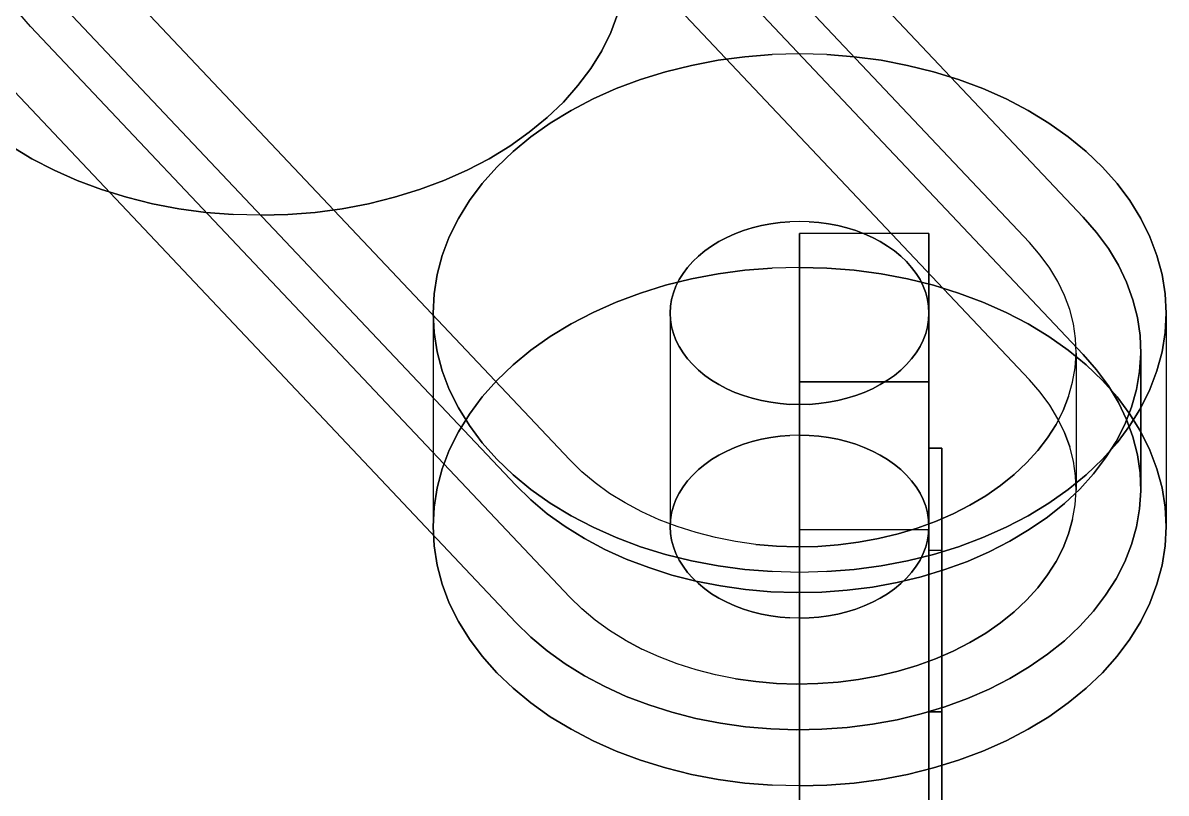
# Model space of a CAD drawing. Header units: millimetres. Extents: x -180 to 1414, y -663 to 972.
# Drawn here: x 614 to 667, y -518.6 to -482.9 of the extents above; entities that cross this region are included whole.
import ezdxf

# ---------------------------------------------------------------- set-up
doc = ezdxf.new("R2010")
doc.units = ezdxf.units.MM
doc.layers.add('HEAD_SIDE', color=8, linetype='Continuous')

msp = doc.modelspace()

# ---------------------------------------------------------------- linework, layer by layer
at = {"layer": 'HEAD_SIDE'}
for p, q in [((638.157, -465.41), (663.157, -491.867)), ((638.157, -465.41), (663.157, -491.867)), ((660.663, -493.046), (635.663, -466.588)), ((660.663, -493.046), (635.663, -466.588)), ((638.157, -471.773), (663.157, -498.231)), ((663.157, -498.231), (638.157, -471.773)), ((660.663, -499.41), (635.663, -472.952)), ((660.663, -499.41), (635.663, -472.952)), ((639.337, -503.121), (614.337, -476.663)), ((639.337, -503.121), (614.337, -476.663)), ((611.843, -477.842), (636.843, -504.299)), ((611.843, -477.842), (636.843, -504.299)), ((614.337, -483.027), (613.835, -482.45)), ((614.337, -483.027), (613.835, -482.45)), ((641.574, -482.432), (641.245, -483.301)), ((641.245, -483.301), (641.574, -482.432)), ((639.337, -509.485), (614.337, -483.027)), ((639.337, -509.485), (614.337, -483.027)), ((641.245, -483.301), (640.825, -484.149)), ((640.825, -484.149), (641.245, -483.301)), ((636.843, -510.663), (611.843, -484.206)), ((611.843, -484.206), (636.843, -510.663)), ((640.825, -484.149), (640.316, -484.973)), ((640.316, -484.973), (640.825, -484.149)), ((644.989, -484.829), (646.217, -484.596)), ((646.217, -484.596), (644.989, -484.829)), ((646.217, -484.596), (647.466, -484.429)), ((647.466, -484.429), (646.217, -484.596)), ((647.466, -484.429), (648.73, -484.328)), ((648.73, -484.328), (647.466, -484.429)), ((650, -484.295), (648.73, -484.328)), ((650, -484.295), (648.73, -484.328)), ((651.27, -484.328), (650, -484.295)), ((651.27, -484.328), (650, -484.295)), ((651.27, -484.328), (652.534, -484.429)), ((652.534, -484.429), (651.27, -484.328)), ((652.534, -484.429), (653.783, -484.596)), ((653.783, -484.596), (652.534, -484.429)), ((653.783, -484.596), (655.011, -484.829)), ((655.011, -484.829), (653.783, -484.596)), ((640.316, -484.973), (639.722, -485.768)), ((639.722, -485.768), (640.316, -484.973)), ((642.624, -485.485), (643.789, -485.126)), ((643.789, -485.126), (642.624, -485.485)), ((643.789, -485.126), (644.989, -484.829)), ((644.989, -484.829), (643.789, -485.126)), ((655.011, -484.829), (656.211, -485.126)), ((656.211, -485.126), (655.011, -484.829)), ((656.211, -485.126), (657.376, -485.485)), ((657.376, -485.485), (656.211, -485.126)), ((641.5, -485.905), (642.624, -485.485)), ((642.624, -485.485), (641.5, -485.905)), ((657.376, -485.485), (658.5, -485.905)), ((658.5, -485.905), (657.376, -485.485)), ((639.722, -485.768), (639.046, -486.529)), ((639.046, -486.529), (639.722, -485.768)), ((640.424, -486.383), (641.5, -485.905)), ((641.5, -485.905), (640.424, -486.383)), ((658.5, -485.905), (659.576, -486.383)), ((659.576, -486.383), (658.5, -485.905)), ((639.046, -486.529), (638.291, -487.252)), ((638.291, -487.252), (639.046, -486.529)), ((639.401, -486.917), (640.424, -486.383)), ((640.424, -486.383), (639.401, -486.917)), ((659.576, -486.383), (660.599, -486.917)), ((660.599, -486.917), (659.576, -486.383)), ((638.291, -487.252), (637.462, -487.934)), ((637.462, -487.934), (638.291, -487.252)), ((638.437, -487.504), (639.401, -486.917)), ((639.401, -486.917), (638.437, -487.504)), ((660.599, -486.917), (661.563, -487.504)), ((661.563, -487.504), (660.599, -486.917)), ((637.538, -488.139), (638.437, -487.504)), ((638.437, -487.504), (637.538, -488.139)), ((661.563, -487.504), (662.462, -488.139)), ((662.462, -488.139), (661.563, -487.504)), ((637.462, -487.934), (636.563, -488.569)), ((636.563, -488.569), (637.462, -487.934)), ((636.709, -488.821), (637.538, -488.139)), ((637.538, -488.139), (636.709, -488.821)), ((662.462, -488.139), (663.291, -488.821)), ((663.291, -488.821), (662.462, -488.139)), ((614.401, -489.156), (613.437, -488.569)), ((613.437, -488.569), (614.401, -489.156)), ((636.563, -488.569), (635.599, -489.156)), ((635.599, -489.156), (636.563, -488.569)), ((635.954, -489.544), (636.709, -488.821)), ((636.709, -488.821), (635.954, -489.544)), ((663.291, -488.821), (664.046, -489.544)), ((664.046, -489.544), (663.291, -488.821)), ((615.424, -489.69), (614.401, -489.156)), ((614.401, -489.156), (615.424, -489.69)), ((635.599, -489.156), (634.576, -489.69)), ((634.576, -489.69), (635.599, -489.156)), ((616.5, -490.168), (615.424, -489.69)), ((615.424, -489.69), (616.5, -490.168)), ((634.576, -489.69), (633.5, -490.168)), ((633.5, -490.168), (634.576, -489.69)), ((635.278, -490.305), (635.954, -489.544)), ((635.954, -489.544), (635.278, -490.305)), ((664.046, -489.544), (664.722, -490.305)), ((664.722, -490.305), (664.046, -489.544)), ((617.624, -490.588), (616.5, -490.168)), ((616.5, -490.168), (617.624, -490.588)), ((633.5, -490.168), (632.376, -490.588)), ((632.376, -490.588), (633.5, -490.168)), ((634.684, -491.1), (635.278, -490.305)), ((635.278, -490.305), (634.684, -491.1)), ((664.722, -490.305), (665.316, -491.1)), ((665.316, -491.1), (664.722, -490.305)), ((618.789, -490.947), (617.624, -490.588)), ((617.624, -490.588), (618.789, -490.947)), ((619.989, -491.244), (618.789, -490.947)), ((618.789, -490.947), (619.989, -491.244)), ((631.211, -490.947), (630.011, -491.244)), ((630.011, -491.244), (631.211, -490.947)), ((632.376, -490.588), (631.211, -490.947)), ((631.211, -490.947), (632.376, -490.588)), ((621.217, -491.477), (619.989, -491.244)), ((619.989, -491.244), (621.217, -491.477)), ((622.466, -491.644), (621.217, -491.477)), ((621.217, -491.477), (622.466, -491.644)), ((628.783, -491.477), (627.534, -491.644)), ((627.534, -491.644), (628.783, -491.477)), ((630.011, -491.244), (628.783, -491.477)), ((628.783, -491.477), (630.011, -491.244)), ((634.175, -491.924), (634.684, -491.1)), ((634.684, -491.1), (634.175, -491.924)), ((665.316, -491.1), (665.825, -491.924)), ((665.825, -491.924), (665.316, -491.1)), ((623.73, -491.745), (622.466, -491.644)), ((622.466, -491.644), (623.73, -491.745)), ((625, -491.778), (623.73, -491.745)), ((625, -491.778), (623.73, -491.745)), ((626.27, -491.745), (625, -491.778)), ((625, -491.778), (626.27, -491.745)), ((627.534, -491.644), (626.27, -491.745)), ((626.27, -491.745), (627.534, -491.644)), ((633.755, -492.772), (634.175, -491.924)), ((634.175, -491.924), (633.755, -492.772)), ((663.777, -492.58), (663.157, -491.867)), ((663.157, -491.867), (663.777, -492.58)), ((665.825, -491.924), (666.245, -492.772)), ((666.245, -492.772), (665.825, -491.924)), ((647, -492.641), (647.397, -492.493)), ((647.397, -492.493), (647, -492.641)), ((647.397, -492.493), (647.808, -492.366)), ((647.808, -492.366), (647.397, -492.493)), ((647.808, -492.366), (648.231, -492.261)), ((648.231, -492.261), (647.808, -492.366)), ((648.231, -492.261), (648.665, -492.179)), ((648.665, -492.179), (648.231, -492.261)), ((648.665, -492.179), (649.106, -492.12)), ((649.106, -492.12), (648.665, -492.179)), ((649.106, -492.12), (649.552, -492.085)), ((649.552, -492.085), (649.106, -492.12)), ((650, -492.073), (649.552, -492.085)), ((650, -492.073), (649.552, -492.085)), ((650.448, -492.085), (650, -492.073)), ((650.448, -492.085), (650, -492.073)), ((650.448, -492.085), (650.894, -492.12)), ((650.894, -492.12), (650.448, -492.085)), ((650.894, -492.12), (651.335, -492.179)), ((651.335, -492.179), (650.894, -492.12)), ((651.335, -492.179), (651.769, -492.261)), ((651.769, -492.261), (651.335, -492.179)), ((651.769, -492.261), (652.192, -492.366)), ((652.192, -492.366), (651.769, -492.261)), ((652.192, -492.366), (652.603, -492.493)), ((652.603, -492.493), (652.192, -492.366)), ((652.603, -492.493), (653, -492.641)), ((653, -492.641), (652.603, -492.493)), ((664.321, -493.323), (663.777, -492.58)), ((663.777, -492.58), (664.321, -493.323)), ((633.426, -493.641), (633.755, -492.772)), ((633.755, -492.772), (633.426, -493.641)), ((645.919, -493.205), (646.259, -492.998)), ((646.259, -492.998), (645.919, -493.205)), ((646.259, -492.998), (646.62, -492.81)), ((646.62, -492.81), (646.259, -492.998)), ((646.62, -492.81), (647, -492.641)), ((647, -492.641), (646.62, -492.81)), ((656, -492.624), (650, -492.624)), ((650, -492.624), (650, -499.497)), ((650, -492.624), (650, -506.371)), ((650, -506.371), (650, -492.624)), ((650, -499.497), (650, -492.624)), ((656, -492.624), (650, -492.624)), ((653, -492.641), (653.38, -492.81)), ((653.38, -492.81), (653, -492.641)), ((653.38, -492.81), (653.741, -492.998)), ((653.741, -492.998), (653.38, -492.81)), ((653.741, -492.998), (654.081, -493.205)), ((654.081, -493.205), (653.741, -492.998)), ((656, -499.497), (656, -492.624)), ((656, -492.624), (656, -506.371)), ((656, -506.371), (656, -492.624)), ((656, -499.497), (656, -492.624)), ((661.165, -493.623), (660.663, -493.046)), ((661.165, -493.623), (660.663, -493.046)), ((666.245, -492.772), (666.574, -493.641)), ((666.574, -493.641), (666.245, -492.772)), ((633.19, -494.524), (633.426, -493.641)), ((633.426, -493.641), (633.19, -494.524)), ((645.309, -493.67), (645.602, -493.43)), ((645.602, -493.43), (645.309, -493.67)), ((645.602, -493.43), (645.919, -493.205)), ((645.919, -493.205), (645.602, -493.43)), ((654.081, -493.205), (654.398, -493.43)), ((654.398, -493.43), (654.081, -493.205)), ((654.398, -493.43), (654.691, -493.67)), ((654.691, -493.67), (654.398, -493.43)), ((661.606, -494.226), (661.165, -493.623)), ((661.606, -494.226), (661.165, -493.623)), ((664.784, -494.093), (664.321, -493.323)), ((664.321, -493.323), (664.784, -494.093)), ((666.574, -493.641), (666.81, -494.524)), ((666.81, -494.524), (666.574, -493.641)), ((644.804, -494.194), (645.043, -493.926)), ((645.043, -493.926), (644.804, -494.194)), ((645.043, -493.926), (645.309, -493.67)), ((645.309, -493.67), (645.043, -493.926)), ((654.691, -493.67), (654.957, -493.926)), ((654.957, -493.926), (654.691, -493.67)), ((654.957, -493.926), (655.196, -494.194)), ((655.196, -494.194), (654.957, -493.926)), ((665.164, -494.885), (664.784, -494.093)), ((664.784, -494.093), (665.164, -494.885)), ((633.048, -495.417), (633.19, -494.524)), ((633.19, -494.524), (633.048, -495.417)), ((644.415, -494.765), (644.594, -494.475)), ((644.594, -494.475), (644.415, -494.765)), ((644.594, -494.475), (644.804, -494.194)), ((644.804, -494.194), (644.594, -494.475)), ((644.989, -494.728), (646.217, -494.496)), ((646.217, -494.496), (644.989, -494.728)), ((646.217, -494.496), (647.466, -494.328)), ((647.466, -494.328), (646.217, -494.496)), ((647.466, -494.328), (648.73, -494.228)), ((648.73, -494.228), (647.466, -494.328)), ((650, -494.194), (648.73, -494.228)), ((650, -494.194), (648.73, -494.228)), ((650, -494.194), (651.27, -494.228)), ((651.27, -494.228), (650, -494.194)), ((651.27, -494.228), (652.534, -494.328)), ((652.534, -494.328), (651.27, -494.228)), ((652.534, -494.328), (653.783, -494.496)), ((653.783, -494.496), (652.534, -494.328)), ((653.783, -494.496), (655.011, -494.728)), ((655.011, -494.728), (653.783, -494.496)), ((655.196, -494.194), (655.406, -494.475)), ((655.406, -494.475), (655.196, -494.194)), ((655.406, -494.475), (655.585, -494.765)), ((655.585, -494.765), (655.406, -494.475)), ((661.981, -494.85), (661.606, -494.226)), ((661.981, -494.85), (661.606, -494.226)), ((666.81, -494.524), (666.952, -495.417)), ((666.952, -495.417), (666.81, -494.524)), ((642.624, -495.385), (643.789, -495.025)), ((643.789, -495.025), (642.624, -495.385)), ((643.789, -495.025), (644.989, -494.728)), ((644.989, -494.728), (643.789, -495.025)), ((644.15, -495.371), (644.267, -495.065)), ((644.267, -495.065), (644.15, -495.371)), ((644.267, -495.065), (644.415, -494.765)), ((644.415, -494.765), (644.267, -495.065)), ((655.011, -494.728), (656.211, -495.025)), ((656.211, -495.025), (655.011, -494.728)), ((655.585, -494.765), (655.733, -495.065)), ((655.733, -495.065), (655.585, -494.765)), ((655.733, -495.065), (655.85, -495.371)), ((655.85, -495.371), (655.733, -495.065)), ((656.211, -495.025), (657.376, -495.385)), ((657.376, -495.385), (656.211, -495.025)), ((662.289, -495.492), (661.981, -494.85)), ((662.289, -495.492), (661.981, -494.85)), ((665.46, -495.696), (665.164, -494.885)), ((665.164, -494.885), (665.46, -495.696)), ((633, -496.315), (633.048, -495.417)), ((633.048, -495.417), (633, -496.315)), ((641.5, -495.805), (642.624, -495.385)), ((642.624, -495.385), (641.5, -495.805)), ((644.017, -495.998), (644.067, -495.683)), ((644.067, -495.683), (644.017, -495.998)), ((644.067, -495.683), (644.15, -495.371)), ((644.15, -495.371), (644.067, -495.683)), ((655.85, -495.371), (655.933, -495.683)), ((655.933, -495.683), (655.85, -495.371)), ((655.933, -495.683), (655.983, -495.998)), ((655.983, -495.998), (655.933, -495.683)), ((657.376, -495.385), (658.5, -495.805)), ((658.5, -495.805), (657.376, -495.385)), ((662.529, -496.148), (662.289, -495.492)), ((662.529, -496.148), (662.289, -495.492)), ((665.669, -496.519), (665.46, -495.696)), ((665.46, -495.696), (665.669, -496.519)), ((666.952, -495.417), (667, -496.315)), ((667, -496.315), (666.952, -495.417)), ((639.401, -496.817), (640.424, -496.283)), ((640.424, -496.283), (639.401, -496.817)), ((640.424, -496.283), (641.5, -495.805)), ((641.5, -495.805), (640.424, -496.283)), ((644, -496.315), (644.017, -495.998)), ((644.017, -495.998), (644, -496.315)), ((655.983, -495.998), (656, -496.315)), ((656, -496.315), (655.983, -495.998)), ((658.5, -495.805), (659.576, -496.283)), ((659.576, -496.283), (658.5, -495.805)), ((659.576, -496.283), (660.599, -496.817)), ((660.599, -496.817), (659.576, -496.283)), ((662.698, -496.816), (662.529, -496.148)), ((662.698, -496.816), (662.529, -496.148)), ((633.048, -497.214), (633, -496.315)), ((633, -496.315), (633, -506.215)), ((633, -496.315), (633, -506.215)), ((633, -496.315), (633.048, -497.214)), ((638.437, -497.403), (639.401, -496.817)), ((639.401, -496.817), (638.437, -497.403)), ((644.017, -496.633), (644, -496.315)), ((644, -496.315), (644, -506.215)), ((644, -496.315), (644, -506.215)), ((644, -496.315), (644.017, -496.633)), ((644.067, -496.948), (644.017, -496.633)), ((644.017, -496.633), (644.067, -496.948)), ((655.983, -496.633), (655.933, -496.948)), ((655.933, -496.948), (655.983, -496.633)), ((656, -496.315), (655.983, -496.633)), ((655.983, -496.633), (656, -496.315)), ((656, -496.315), (656, -506.215)), ((656, -496.315), (656, -506.215)), ((660.599, -496.817), (661.563, -497.403)), ((661.563, -497.403), (660.599, -496.817)), ((662.797, -497.49), (662.698, -496.816)), ((662.797, -497.49), (662.698, -496.816)), ((665.79, -497.352), (665.669, -496.519)), ((665.669, -496.519), (665.79, -497.352)), ((667, -496.315), (666.952, -497.214)), ((666.952, -497.214), (667, -496.315)), ((667, -496.315), (667, -506.215)), ((667, -496.315), (667, -506.215)), ((633.19, -498.107), (633.048, -497.214)), ((633.048, -497.214), (633.19, -498.107)), ((644.15, -497.26), (644.067, -496.948)), ((644.067, -496.948), (644.15, -497.26)), ((644.267, -497.566), (644.15, -497.26)), ((644.15, -497.26), (644.267, -497.566)), ((655.85, -497.26), (655.733, -497.566)), ((655.733, -497.566), (655.85, -497.26)), ((655.933, -496.948), (655.85, -497.26)), ((655.85, -497.26), (655.933, -496.948)), ((665.823, -498.188), (665.79, -497.352)), ((665.79, -497.352), (665.823, -498.188)), ((666.952, -497.214), (666.81, -498.107)), ((666.81, -498.107), (666.952, -497.214)), ((637.538, -498.039), (638.437, -497.403)), ((638.437, -497.403), (637.538, -498.039)), ((644.415, -497.866), (644.267, -497.566)), ((644.267, -497.566), (644.415, -497.866)), ((644.594, -498.156), (644.415, -497.866)), ((644.415, -497.866), (644.594, -498.156)), ((655.585, -497.866), (655.406, -498.156)), ((655.406, -498.156), (655.585, -497.866)), ((655.733, -497.566), (655.585, -497.866)), ((655.585, -497.866), (655.733, -497.566)), ((661.563, -497.403), (662.462, -498.039)), ((662.462, -498.039), (661.563, -497.403)), ((662.823, -498.168), (662.797, -497.49)), ((662.823, -498.168), (662.797, -497.49)), ((633.426, -498.99), (633.19, -498.107)), ((633.19, -498.107), (633.426, -498.99)), ((636.709, -498.72), (637.538, -498.039)), ((637.538, -498.039), (636.709, -498.72)), ((644.804, -498.437), (644.594, -498.156)), ((644.594, -498.156), (644.804, -498.437)), ((655.406, -498.156), (655.196, -498.437)), ((655.196, -498.437), (655.406, -498.156)), ((662.462, -498.039), (663.291, -498.72)), ((663.291, -498.72), (662.462, -498.039)), ((662.779, -498.846), (662.823, -498.168)), ((662.779, -498.846), (662.823, -498.168)), ((662.823, -498.168), (662.823, -504.532)), ((662.823, -498.168), (662.823, -504.532)), ((663.777, -498.944), (663.157, -498.231)), ((663.157, -498.231), (663.777, -498.944)), ((665.768, -499.024), (665.823, -498.188)), ((665.823, -498.188), (665.768, -499.024)), ((665.823, -498.188), (665.823, -504.552)), ((665.823, -504.552), (665.823, -498.188)), ((666.81, -498.107), (666.574, -498.99)), ((666.574, -498.99), (666.81, -498.107)), ((635.954, -499.443), (636.709, -498.72)), ((636.709, -498.72), (635.954, -499.443)), ((645.043, -498.705), (644.804, -498.437)), ((644.804, -498.437), (645.043, -498.705)), ((645.309, -498.961), (645.043, -498.705)), ((645.043, -498.705), (645.309, -498.961)), ((654.957, -498.705), (654.691, -498.961)), ((654.691, -498.961), (654.957, -498.705)), ((655.196, -498.437), (654.957, -498.705)), ((654.957, -498.705), (655.196, -498.437)), ((662.662, -499.519), (662.779, -498.846)), ((662.662, -499.519), (662.779, -498.846)), ((663.291, -498.72), (664.046, -499.443)), ((664.046, -499.443), (663.291, -498.72)), ((633.755, -499.859), (633.426, -498.99)), ((633.426, -498.99), (633.755, -499.859)), ((635.278, -500.205), (635.954, -499.443)), ((635.954, -499.443), (635.278, -500.205)), ((645.602, -499.201), (645.309, -498.961)), ((645.309, -498.961), (645.602, -499.201)), ((645.919, -499.426), (645.602, -499.201)), ((645.602, -499.201), (645.919, -499.426)), ((646.259, -499.633), (645.919, -499.426)), ((645.919, -499.426), (646.259, -499.633)), ((654.081, -499.426), (653.741, -499.633)), ((653.741, -499.633), (654.081, -499.426)), ((654.398, -499.201), (654.081, -499.426)), ((654.081, -499.426), (654.398, -499.201)), ((654.691, -498.961), (654.398, -499.201)), ((654.398, -499.201), (654.691, -498.961)), ((661.165, -499.987), (660.663, -499.41)), ((661.165, -499.987), (660.663, -499.41)), ((664.321, -499.687), (663.777, -498.944)), ((663.777, -498.944), (664.321, -499.687)), ((664.046, -499.443), (664.722, -500.205)), ((664.722, -500.205), (664.046, -499.443)), ((665.624, -499.854), (665.768, -499.024)), ((665.768, -499.024), (665.624, -499.854)), ((666.574, -498.99), (666.245, -499.859)), ((666.245, -499.859), (666.574, -498.99)), ((634.175, -500.707), (633.755, -499.859)), ((633.755, -499.859), (634.175, -500.707)), ((646.62, -499.821), (646.259, -499.633)), ((646.259, -499.633), (646.62, -499.821)), ((647, -499.99), (646.62, -499.821)), ((646.62, -499.821), (647, -499.99)), ((647.397, -500.138), (647, -499.99)), ((647, -499.99), (647.397, -500.138)), ((656, -499.497), (650, -499.497)), ((650, -499.497), (650, -544.045)), ((650, -544.045), (650, -499.497)), ((650, -499.497), (656, -499.497)), ((653, -499.99), (652.603, -500.138)), ((652.603, -500.138), (653, -499.99)), ((653.38, -499.821), (653, -499.99)), ((653, -499.99), (653.38, -499.821)), ((653.741, -499.633), (653.38, -499.821)), ((653.38, -499.821), (653.741, -499.633)), ((656, -499.497), (656, -544.045)), ((656, -544.045), (656, -499.497)), ((661.606, -500.59), (661.165, -499.987)), ((661.606, -500.59), (661.165, -499.987)), ((662.475, -500.184), (662.662, -499.519)), ((662.475, -500.184), (662.662, -499.519)), ((664.784, -500.457), (664.321, -499.687)), ((664.321, -499.687), (664.784, -500.457)), ((665.394, -500.675), (665.624, -499.854)), ((665.624, -499.854), (665.394, -500.675)), ((666.245, -499.859), (665.825, -500.707)), ((665.825, -500.707), (666.245, -499.859)), ((634.684, -500.999), (635.278, -500.205)), ((635.278, -500.205), (634.684, -500.999)), ((647.808, -500.265), (647.397, -500.138)), ((647.397, -500.138), (647.808, -500.265)), ((648.231, -500.37), (647.808, -500.265)), ((647.808, -500.265), (648.231, -500.37)), ((648.665, -500.452), (648.231, -500.37)), ((648.231, -500.37), (648.665, -500.452)), ((649.106, -500.511), (648.665, -500.452)), ((648.665, -500.452), (649.106, -500.511)), ((649.552, -500.546), (649.106, -500.511)), ((649.106, -500.511), (649.552, -500.546)), ((650.894, -500.511), (650.448, -500.546)), ((650.448, -500.546), (650.894, -500.511)), ((651.335, -500.452), (650.894, -500.511)), ((650.894, -500.511), (651.335, -500.452)), ((651.769, -500.37), (651.335, -500.452)), ((651.335, -500.452), (651.769, -500.37)), ((652.192, -500.265), (651.769, -500.37)), ((651.769, -500.37), (652.192, -500.265)), ((652.603, -500.138), (652.192, -500.265)), ((652.192, -500.265), (652.603, -500.138)), ((662.475, -500.184), (662.218, -500.837)), ((662.218, -500.837), (662.475, -500.184)), ((664.722, -500.205), (665.316, -500.999)), ((665.316, -500.999), (664.722, -500.205)), ((665.164, -501.249), (664.784, -500.457)), ((664.784, -500.457), (665.164, -501.249)), ((634.684, -501.531), (634.175, -500.707)), ((634.175, -500.707), (634.684, -501.531)), ((634.175, -501.823), (634.684, -500.999)), ((634.684, -500.999), (634.175, -501.823)), ((650, -500.558), (649.552, -500.546)), ((650, -500.558), (649.552, -500.546)), ((650.448, -500.546), (650, -500.558)), ((650.448, -500.546), (650, -500.558)), ((661.981, -501.214), (661.606, -500.59)), ((661.981, -501.214), (661.606, -500.59)), ((662.218, -500.837), (661.893, -501.475)), ((661.893, -501.475), (662.218, -500.837)), ((665.077, -501.481), (665.394, -500.675)), ((665.394, -500.675), (665.077, -501.481)), ((665.825, -500.707), (665.316, -501.531)), ((665.316, -501.531), (665.825, -500.707)), ((665.316, -500.999), (665.825, -501.823)), ((665.825, -501.823), (665.316, -500.999)), ((635.278, -502.326), (634.684, -501.531)), ((634.684, -501.531), (635.278, -502.326)), ((661.893, -501.475), (661.501, -502.094)), ((661.501, -502.094), (661.893, -501.475)), ((662.289, -501.856), (661.981, -501.214)), ((662.289, -501.856), (661.981, -501.214)), ((664.675, -502.269), (665.077, -501.481)), ((665.077, -501.481), (664.675, -502.269)), ((665.316, -501.531), (664.722, -502.326)), ((664.722, -502.326), (665.316, -501.531)), ((665.46, -502.06), (665.164, -501.249)), ((665.164, -501.249), (665.46, -502.06)), ((633.755, -502.672), (634.175, -501.823)), ((634.175, -501.823), (633.755, -502.672)), ((648.231, -502.161), (648.665, -502.079)), ((648.665, -502.079), (648.231, -502.161)), ((648.665, -502.079), (649.106, -502.02)), ((649.106, -502.02), (648.665, -502.079)), ((649.106, -502.02), (649.552, -501.984)), ((649.552, -501.984), (649.106, -502.02)), ((650, -501.972), (649.552, -501.984)), ((650, -501.972), (649.552, -501.984)), ((650, -501.972), (650.448, -501.984)), ((650.448, -501.984), (650, -501.972)), ((650.448, -501.984), (650.894, -502.02)), ((650.894, -502.02), (650.448, -501.984)), ((650.894, -502.02), (651.335, -502.079)), ((651.335, -502.079), (650.894, -502.02)), ((651.335, -502.079), (651.769, -502.161)), ((651.769, -502.161), (651.335, -502.079)), ((661.501, -502.094), (661.045, -502.691)), ((661.045, -502.691), (661.501, -502.094)), ((662.529, -502.512), (662.289, -501.856)), ((662.289, -501.856), (662.529, -502.512)), ((665.669, -502.883), (665.46, -502.06)), ((665.46, -502.06), (665.669, -502.883)), ((665.825, -501.823), (666.245, -502.672)), ((666.245, -502.672), (665.825, -501.823)), ((635.954, -503.087), (635.278, -502.326)), ((635.278, -502.326), (635.954, -503.087)), ((646.62, -502.71), (647, -502.541)), ((647, -502.541), (646.62, -502.71)), ((647, -502.541), (647.397, -502.393)), ((647.397, -502.393), (647, -502.541)), ((647.397, -502.393), (647.808, -502.266)), ((647.808, -502.266), (647.397, -502.393)), ((647.808, -502.266), (648.231, -502.161)), ((648.231, -502.161), (647.808, -502.266)), ((651.769, -502.161), (652.192, -502.266)), ((652.192, -502.266), (651.769, -502.161)), ((652.192, -502.266), (652.603, -502.393)), ((652.603, -502.393), (652.192, -502.266)), ((652.603, -502.393), (653, -502.541)), ((653, -502.541), (652.603, -502.393)), ((653, -502.541), (653.38, -502.71)), ((653.38, -502.71), (653, -502.541)), ((656, -507.304), (656, -502.58)), ((656.6, -502.58), (656, -502.58)), ((656, -502.58), (656, -514.799)), ((656, -514.799), (656, -502.58)), ((656, -507.304), (656, -502.58)), ((656, -502.58), (656.6, -502.58)), ((656.6, -502.58), (656.6, -507.304)), ((656.6, -502.58), (656.6, -514.799)), ((656.6, -514.799), (656.6, -502.58)), ((656.6, -507.304), (656.6, -502.58)), ((662.698, -503.18), (662.529, -502.512)), ((662.698, -503.18), (662.529, -502.512)), ((664.722, -502.326), (664.046, -503.087)), ((664.046, -503.087), (664.722, -502.326)), ((664.192, -503.032), (664.675, -502.269)), ((664.675, -502.269), (664.192, -503.032)), ((633.426, -503.54), (633.755, -502.672)), ((633.755, -502.672), (633.426, -503.54)), ((636.709, -503.81), (635.954, -503.087)), ((635.954, -503.087), (636.709, -503.81)), ((639.899, -503.67), (639.337, -503.121)), ((639.899, -503.67), (639.337, -503.121)), ((645.602, -503.329), (645.919, -503.105)), ((645.919, -503.105), (645.602, -503.329)), ((645.919, -503.105), (646.259, -502.898)), ((646.259, -502.898), (645.919, -503.105)), ((646.259, -502.898), (646.62, -502.71)), ((646.62, -502.71), (646.259, -502.898)), ((653.38, -502.71), (653.741, -502.898)), ((653.741, -502.898), (653.38, -502.71)), ((653.741, -502.898), (654.081, -503.105)), ((654.081, -503.105), (653.741, -502.898)), ((654.081, -503.105), (654.398, -503.329)), ((654.398, -503.329), (654.081, -503.105)), ((661.045, -502.691), (660.528, -503.261)), ((660.528, -503.261), (661.045, -502.691)), ((662.797, -503.854), (662.698, -503.18)), ((662.797, -503.854), (662.698, -503.18)), ((664.046, -503.087), (663.291, -503.81)), ((663.291, -503.81), (664.046, -503.087)), ((663.629, -503.768), (664.192, -503.032)), ((664.192, -503.032), (663.629, -503.768)), ((665.79, -503.716), (665.669, -502.883)), ((665.669, -502.883), (665.79, -503.716)), ((666.245, -502.672), (666.574, -503.54)), ((666.574, -503.54), (666.245, -502.672)), ((633.19, -504.423), (633.426, -503.54)), ((633.426, -503.54), (633.19, -504.423)), ((640.518, -504.188), (639.899, -503.67)), ((640.518, -504.188), (639.899, -503.67)), ((645.043, -503.825), (645.309, -503.57)), ((645.309, -503.57), (645.043, -503.825)), ((645.309, -503.57), (645.602, -503.329)), ((645.602, -503.329), (645.309, -503.57)), ((654.398, -503.329), (654.691, -503.57)), ((654.691, -503.57), (654.398, -503.329)), ((654.691, -503.57), (654.957, -503.825)), ((654.957, -503.825), (654.691, -503.57)), ((660.528, -503.261), (659.951, -503.803)), ((659.951, -503.803), (660.528, -503.261)), ((666.574, -503.54), (666.81, -504.423)), ((666.81, -504.423), (666.574, -503.54)), ((637.538, -504.492), (636.709, -503.81)), ((636.709, -503.81), (637.538, -504.492)), ((641.19, -504.672), (640.518, -504.188)), ((641.19, -504.672), (640.518, -504.188)), ((644.594, -504.374), (644.804, -504.094)), ((644.804, -504.094), (644.594, -504.374)), ((644.804, -504.094), (645.043, -503.825)), ((645.043, -503.825), (644.804, -504.094)), ((654.957, -503.825), (655.196, -504.094)), ((655.196, -504.094), (654.957, -503.825)), ((655.196, -504.094), (655.406, -504.374)), ((655.406, -504.374), (655.196, -504.094)), ((659.951, -503.803), (659.318, -504.313)), ((659.318, -504.313), (659.951, -503.803)), ((663.291, -503.81), (662.462, -504.492)), ((662.462, -504.492), (663.291, -503.81)), ((662.823, -504.532), (662.797, -503.854)), ((662.823, -504.532), (662.797, -503.854)), ((662.99, -504.473), (663.629, -503.768)), ((663.629, -503.768), (662.99, -504.473)), ((665.823, -504.552), (665.79, -503.716)), ((665.79, -503.716), (665.823, -504.552)), ((633.048, -505.317), (633.19, -504.423)), ((633.19, -504.423), (633.048, -505.317)), ((636.843, -504.299), (637.536, -504.977)), ((637.536, -504.977), (636.843, -504.299)), ((638.437, -505.127), (637.538, -504.492)), ((637.538, -504.492), (638.437, -505.127)), ((641.911, -505.12), (641.19, -504.672)), ((641.911, -505.12), (641.19, -504.672)), ((644.267, -504.964), (644.415, -504.665)), ((644.415, -504.665), (644.267, -504.964)), ((644.415, -504.665), (644.594, -504.374)), ((644.594, -504.374), (644.415, -504.665)), ((655.406, -504.374), (655.585, -504.665)), ((655.585, -504.665), (655.406, -504.374)), ((655.585, -504.665), (655.733, -504.964)), ((655.733, -504.964), (655.585, -504.665)), ((659.318, -504.313), (658.634, -504.788)), ((658.634, -504.788), (659.318, -504.313)), ((662.462, -504.492), (661.563, -505.127)), ((661.563, -505.127), (662.462, -504.492)), ((662.279, -505.141), (662.99, -504.473)), ((662.99, -504.473), (662.279, -505.141)), ((662.779, -505.21), (662.823, -504.532)), ((662.779, -505.21), (662.823, -504.532)), ((665.768, -505.388), (665.823, -504.552)), ((665.823, -504.552), (665.768, -505.388)), ((666.81, -504.423), (666.952, -505.317)), ((666.952, -505.317), (666.81, -504.423)), ((637.536, -504.977), (638.3, -505.617)), ((638.3, -505.617), (637.536, -504.977)), ((639.401, -505.714), (638.437, -505.127)), ((638.437, -505.127), (639.401, -505.714)), ((642.677, -505.527), (641.911, -505.12)), ((642.677, -505.527), (641.911, -505.12)), ((644.067, -505.583), (644.15, -505.271)), ((644.15, -505.271), (644.067, -505.583)), ((644.15, -505.271), (644.267, -504.964)), ((644.267, -504.964), (644.15, -505.271)), ((655.733, -504.964), (655.85, -505.271)), ((655.85, -505.271), (655.733, -504.964)), ((655.85, -505.271), (655.933, -505.583)), ((655.933, -505.583), (655.85, -505.271)), ((657.901, -505.225), (657.124, -505.623)), ((657.124, -505.623), (657.901, -505.225)), ((658.634, -504.788), (657.901, -505.225)), ((657.901, -505.225), (658.634, -504.788)), ((661.563, -505.127), (660.599, -505.714)), ((660.599, -505.714), (661.563, -505.127)), ((661.498, -505.77), (662.279, -505.141)), ((662.279, -505.141), (661.498, -505.77)), ((662.662, -505.883), (662.779, -505.21)), ((662.662, -505.883), (662.779, -505.21)), ((633, -506.215), (633.048, -505.317)), ((633.048, -505.317), (633, -506.215)), ((638.3, -505.617), (639.129, -506.214)), ((639.129, -506.214), (638.3, -505.617)), ((640.424, -506.248), (639.401, -505.714)), ((639.401, -505.714), (640.424, -506.248)), ((643.484, -505.893), (642.677, -505.527)), ((643.484, -505.893), (642.677, -505.527)), ((644.017, -505.898), (644.067, -505.583)), ((644.067, -505.583), (644.017, -505.898)), ((655.933, -505.583), (655.983, -505.898)), ((655.983, -505.898), (655.933, -505.583)), ((657.124, -505.623), (656.308, -505.978)), ((656.308, -505.978), (657.124, -505.623)), ((660.599, -505.714), (659.576, -506.248)), ((659.576, -506.248), (660.599, -505.714)), ((660.654, -506.356), (661.498, -505.77)), ((661.498, -505.77), (660.654, -506.356)), ((665.624, -506.218), (665.768, -505.388)), ((665.768, -505.388), (665.624, -506.218)), ((666.952, -505.317), (667, -506.215)), ((667, -506.215), (666.952, -505.317)), ((633.048, -507.113), (633, -506.215)), ((633, -506.215), (633.048, -507.113)), ((639.129, -506.214), (640.018, -506.766)), ((640.018, -506.766), (639.129, -506.214)), ((641.5, -506.726), (640.424, -506.248)), ((640.424, -506.248), (641.5, -506.726)), ((644.328, -506.216), (643.484, -505.893)), ((644.328, -506.216), (643.484, -505.893)), ((644, -506.215), (644.017, -505.898)), ((644.017, -505.898), (644, -506.215)), ((644.017, -506.532), (644, -506.215)), ((644, -506.215), (644.017, -506.532)), ((645.203, -506.493), (644.328, -506.216)), ((645.203, -506.493), (644.328, -506.216)), ((655.456, -506.29), (654.573, -506.555)), ((654.573, -506.555), (655.456, -506.29)), ((656.308, -505.978), (655.456, -506.29)), ((655.456, -506.29), (656.308, -505.978)), ((655.983, -505.898), (656, -506.215)), ((656, -506.215), (655.983, -505.898)), ((656, -506.215), (655.983, -506.532)), ((655.983, -506.532), (656, -506.215)), ((659.576, -506.248), (658.5, -506.726)), ((658.5, -506.726), (659.576, -506.248)), ((659.75, -506.896), (660.654, -506.356)), ((660.654, -506.356), (659.75, -506.896)), ((662.662, -505.883), (662.475, -506.548)), ((662.475, -506.548), (662.662, -505.883)), ((665.394, -507.039), (665.624, -506.218)), ((665.624, -506.218), (665.394, -507.039)), ((667, -506.215), (666.952, -507.113)), ((666.952, -507.113), (667, -506.215)), ((640.018, -506.766), (640.964, -507.269)), ((640.964, -507.269), (640.018, -506.766)), ((642.624, -507.146), (641.5, -506.726)), ((641.5, -506.726), (642.624, -507.146)), ((644.067, -506.847), (644.017, -506.532)), ((644.017, -506.532), (644.067, -506.847)), ((644.15, -507.159), (644.067, -506.847)), ((644.067, -506.847), (644.15, -507.159)), ((646.105, -506.723), (645.203, -506.493)), ((646.105, -506.723), (645.203, -506.493)), ((647.029, -506.905), (646.105, -506.723)), ((647.029, -506.905), (646.105, -506.723)), ((650, -524.953), (650, -506.371)), ((656, -506.371), (650, -506.371)), ((656, -506.371), (650, -506.371)), ((650, -506.371), (650, -524.953)), ((653.665, -506.773), (652.736, -506.942)), ((652.736, -506.942), (653.665, -506.773)), ((654.573, -506.555), (653.665, -506.773)), ((653.665, -506.773), (654.573, -506.555)), ((655.933, -506.847), (655.85, -507.159)), ((655.85, -507.159), (655.933, -506.847)), ((655.983, -506.532), (655.933, -506.847)), ((655.933, -506.847), (655.983, -506.532)), ((656, -524.953), (656, -506.371)), ((656, -524.953), (656, -506.371)), ((658.5, -506.726), (657.376, -507.146)), ((657.376, -507.146), (658.5, -506.726)), ((658.791, -507.387), (659.75, -506.896)), ((659.75, -506.896), (658.791, -507.387)), ((662.475, -506.548), (662.218, -507.201)), ((662.218, -507.201), (662.475, -506.548)), ((633.19, -508.007), (633.048, -507.113)), ((633.048, -507.113), (633.19, -508.007)), ((640.964, -507.269), (641.96, -507.721)), ((641.96, -507.721), (640.964, -507.269)), ((643.789, -507.505), (642.624, -507.146)), ((642.624, -507.146), (643.789, -507.505)), ((644.267, -507.466), (644.15, -507.159)), ((644.15, -507.159), (644.267, -507.466)), ((647.97, -507.037), (647.029, -506.905)), ((647.97, -507.037), (647.029, -506.905)), ((648.922, -507.119), (647.97, -507.037)), ((647.97, -507.037), (648.922, -507.119)), ((649.88, -507.151), (648.922, -507.119)), ((648.922, -507.119), (649.88, -507.151)), ((650.839, -507.132), (649.88, -507.151)), ((649.88, -507.151), (650.839, -507.132)), ((651.792, -507.062), (650.839, -507.132)), ((650.839, -507.132), (651.792, -507.062)), ((652.736, -506.942), (651.792, -507.062)), ((651.792, -507.062), (652.736, -506.942)), ((655.85, -507.159), (655.733, -507.466)), ((655.733, -507.466), (655.85, -507.159)), ((656, -507.304), (656.6, -507.304)), ((656, -507.304), (656, -545.318)), ((656, -545.318), (656, -507.304)), ((656, -507.304), (656.6, -507.304)), ((657.376, -507.146), (656.211, -507.505)), ((656.211, -507.505), (657.376, -507.146)), ((656.6, -507.304), (656.6, -545.318)), ((656.6, -545.318), (656.6, -507.304)), ((657.783, -507.825), (658.791, -507.387)), ((658.791, -507.387), (657.783, -507.825)), ((662.218, -507.201), (661.893, -507.839)), ((661.893, -507.839), (662.218, -507.201)), ((665.077, -507.845), (665.394, -507.039)), ((665.394, -507.039), (665.077, -507.845)), ((666.952, -507.113), (666.81, -508.007)), ((666.81, -508.007), (666.952, -507.113)), ((641.96, -507.721), (643.001, -508.118)), ((643.001, -508.118), (641.96, -507.721)), ((644.989, -507.802), (643.789, -507.505)), ((643.789, -507.505), (644.989, -507.802)), ((644.415, -507.765), (644.267, -507.466)), ((644.267, -507.466), (644.415, -507.765)), ((644.594, -508.056), (644.415, -507.765)), ((644.415, -507.765), (644.594, -508.056)), ((646.217, -508.035), (644.989, -507.802)), ((644.989, -507.802), (646.217, -508.035)), ((655.011, -507.802), (653.783, -508.035)), ((653.783, -508.035), (655.011, -507.802)), ((656.211, -507.505), (655.011, -507.802)), ((655.011, -507.802), (656.211, -507.505)), ((655.585, -507.765), (655.406, -508.056)), ((655.406, -508.056), (655.585, -507.765)), ((655.733, -507.466), (655.585, -507.765)), ((655.585, -507.765), (655.733, -507.466)), ((656.732, -508.209), (657.783, -507.825)), ((657.783, -507.825), (656.732, -508.209)), ((661.893, -507.839), (661.501, -508.458)), ((661.501, -508.458), (661.893, -507.839)), ((664.675, -508.632), (665.077, -507.845)), ((665.077, -507.845), (664.675, -508.632)), ((633.426, -508.89), (633.19, -508.007)), ((633.19, -508.007), (633.426, -508.89)), ((643.001, -508.118), (644.081, -508.46)), ((644.081, -508.46), (643.001, -508.118)), ((644.081, -508.46), (645.194, -508.744)), ((645.194, -508.744), (644.081, -508.46)), ((644.804, -508.336), (644.594, -508.056)), ((644.594, -508.056), (644.804, -508.336)), ((645.043, -508.605), (644.804, -508.336)), ((644.804, -508.336), (645.043, -508.605)), ((647.466, -508.202), (646.217, -508.035)), ((646.217, -508.035), (647.466, -508.202)), ((648.73, -508.303), (647.466, -508.202)), ((647.466, -508.202), (648.73, -508.303)), ((650, -508.336), (648.73, -508.303)), ((650, -508.336), (648.73, -508.303)), ((651.27, -508.303), (650, -508.336)), ((651.27, -508.303), (650, -508.336)), ((652.534, -508.202), (651.27, -508.303)), ((651.27, -508.303), (652.534, -508.202)), ((653.783, -508.035), (652.534, -508.202)), ((652.534, -508.202), (653.783, -508.035)), ((655.196, -508.336), (654.957, -508.605)), ((654.957, -508.605), (655.196, -508.336)), ((655.406, -508.056), (655.196, -508.336)), ((655.196, -508.336), (655.406, -508.056)), ((655.643, -508.537), (656.732, -508.209)), ((656.732, -508.209), (655.643, -508.537)), ((661.501, -508.458), (661.045, -509.055)), ((661.045, -509.055), (661.501, -508.458)), ((666.81, -508.007), (666.574, -508.89)), ((666.574, -508.89), (666.81, -508.007)), ((633.755, -509.758), (633.426, -508.89)), ((633.426, -508.89), (633.755, -509.758)), ((645.309, -508.86), (645.043, -508.605)), ((645.043, -508.605), (645.309, -508.86)), ((645.194, -508.744), (646.334, -508.968)), ((646.334, -508.968), (645.194, -508.744)), ((645.602, -509.101), (645.309, -508.86)), ((645.309, -508.86), (645.602, -509.101)), ((646.334, -508.968), (647.495, -509.131)), ((647.495, -509.131), (646.334, -508.968)), ((652.212, -509.163), (653.376, -509.015)), ((653.376, -509.015), (652.212, -509.163)), ((653.376, -509.015), (654.522, -508.806)), ((654.522, -508.806), (653.376, -509.015)), ((654.691, -508.86), (654.398, -509.101)), ((654.398, -509.101), (654.691, -508.86)), ((654.522, -508.806), (655.643, -508.537)), ((655.643, -508.537), (654.522, -508.806)), ((654.957, -508.605), (654.691, -508.86)), ((654.691, -508.86), (654.957, -508.605)), ((664.192, -509.396), (664.675, -508.632)), ((664.675, -508.632), (664.192, -509.396)), ((666.574, -508.89), (666.245, -509.758)), ((666.245, -509.758), (666.574, -508.89)), ((639.899, -510.034), (639.337, -509.485)), ((639.899, -510.034), (639.337, -509.485)), ((645.919, -509.325), (645.602, -509.101)), ((645.602, -509.101), (645.919, -509.325)), ((646.259, -509.532), (645.919, -509.325)), ((645.919, -509.325), (646.259, -509.532)), ((646.62, -509.72), (646.259, -509.532)), ((646.259, -509.532), (646.62, -509.72)), ((647.495, -509.131), (648.67, -509.233)), ((648.67, -509.233), (647.495, -509.131)), ((648.67, -509.233), (649.852, -509.272)), ((649.852, -509.272), (648.67, -509.233)), ((649.852, -509.272), (651.035, -509.249)), ((651.035, -509.249), (649.852, -509.272)), ((651.035, -509.249), (652.212, -509.163)), ((652.212, -509.163), (651.035, -509.249)), ((653.741, -509.532), (653.38, -509.72)), ((653.38, -509.72), (653.741, -509.532)), ((654.081, -509.325), (653.741, -509.532)), ((653.741, -509.532), (654.081, -509.325)), ((654.398, -509.101), (654.081, -509.325)), ((654.081, -509.325), (654.398, -509.101)), ((661.045, -509.055), (660.528, -509.625)), ((660.528, -509.625), (661.045, -509.055)), ((663.629, -510.132), (664.192, -509.396)), ((664.192, -509.396), (663.629, -510.132)), ((634.175, -510.607), (633.755, -509.758)), ((633.755, -509.758), (634.175, -510.607)), ((640.518, -510.552), (639.899, -510.034)), ((640.518, -510.552), (639.899, -510.034)), ((647, -509.889), (646.62, -509.72)), ((646.62, -509.72), (647, -509.889)), ((647.397, -510.037), (647, -509.889)), ((647, -509.889), (647.397, -510.037)), ((647.808, -510.164), (647.397, -510.037)), ((647.397, -510.037), (647.808, -510.164)), ((652.603, -510.037), (652.192, -510.164)), ((652.192, -510.164), (652.603, -510.037)), ((653, -509.889), (652.603, -510.037)), ((652.603, -510.037), (653, -509.889)), ((653.38, -509.72), (653, -509.889)), ((653, -509.889), (653.38, -509.72)), ((660.528, -509.625), (659.951, -510.167)), ((659.951, -510.167), (660.528, -509.625)), ((666.245, -509.758), (665.825, -510.607)), ((665.825, -510.607), (666.245, -509.758)), ((634.684, -511.431), (634.175, -510.607)), ((634.175, -510.607), (634.684, -511.431)), ((641.19, -511.036), (640.518, -510.552)), ((641.19, -511.036), (640.518, -510.552)), ((648.231, -510.269), (647.808, -510.164)), ((647.808, -510.164), (648.231, -510.269)), ((648.665, -510.351), (648.231, -510.269)), ((648.231, -510.269), (648.665, -510.351)), ((649.106, -510.41), (648.665, -510.351)), ((648.665, -510.351), (649.106, -510.41)), ((649.552, -510.446), (649.106, -510.41)), ((649.106, -510.41), (649.552, -510.446)), ((650, -510.458), (649.552, -510.446)), ((650, -510.458), (649.552, -510.446)), ((650.448, -510.446), (650, -510.458)), ((650, -510.458), (650.448, -510.446)), ((650.894, -510.41), (650.448, -510.446)), ((650.448, -510.446), (650.894, -510.41)), ((651.335, -510.351), (650.894, -510.41)), ((650.894, -510.41), (651.335, -510.351)), ((651.769, -510.269), (651.335, -510.351)), ((651.335, -510.351), (651.769, -510.269)), ((652.192, -510.164), (651.769, -510.269)), ((651.769, -510.269), (652.192, -510.164)), ((659.951, -510.167), (659.318, -510.677)), ((659.318, -510.677), (659.951, -510.167)), ((662.99, -510.837), (663.629, -510.132)), ((663.629, -510.132), (662.99, -510.837)), ((665.825, -510.607), (665.316, -511.431)), ((665.316, -511.431), (665.825, -510.607)), ((636.843, -510.663), (637.536, -511.341)), ((637.536, -511.341), (636.843, -510.663)), ((641.911, -511.484), (641.19, -511.036)), ((641.911, -511.484), (641.19, -511.036)), ((659.318, -510.677), (658.634, -511.152)), ((658.634, -511.152), (659.318, -510.677)), ((662.279, -511.505), (662.99, -510.837)), ((662.99, -510.837), (662.279, -511.505)), ((635.278, -512.225), (634.684, -511.431)), ((634.684, -511.431), (635.278, -512.225)), ((637.536, -511.341), (638.3, -511.981)), ((638.3, -511.981), (637.536, -511.341)), ((641.911, -511.484), (642.677, -511.891)), ((642.677, -511.891), (641.911, -511.484)), ((657.901, -511.589), (657.124, -511.987)), ((657.124, -511.987), (657.901, -511.589)), ((658.634, -511.152), (657.901, -511.589)), ((657.901, -511.589), (658.634, -511.152)), ((661.498, -512.134), (662.279, -511.505)), ((662.279, -511.505), (661.498, -512.134)), ((665.316, -511.431), (664.722, -512.225)), ((664.722, -512.225), (665.316, -511.431)), ((638.3, -511.981), (639.129, -512.578)), ((639.129, -512.578), (638.3, -511.981)), ((643.484, -512.257), (642.677, -511.891)), ((643.484, -512.257), (642.677, -511.891)), ((657.124, -511.987), (656.308, -512.342)), ((656.308, -512.342), (657.124, -511.987)), ((660.654, -512.72), (661.498, -512.134)), ((661.498, -512.134), (660.654, -512.72)), ((635.954, -512.987), (635.278, -512.225)), ((635.278, -512.225), (635.954, -512.987)), ((639.129, -512.578), (640.018, -513.13)), ((640.018, -513.13), (639.129, -512.578)), ((644.328, -512.58), (643.484, -512.257)), ((644.328, -512.58), (643.484, -512.257)), ((645.203, -512.857), (644.328, -512.58)), ((645.203, -512.857), (644.328, -512.58)), ((655.456, -512.654), (654.573, -512.919)), ((654.573, -512.919), (655.456, -512.654)), ((656.308, -512.342), (655.456, -512.654)), ((655.456, -512.654), (656.308, -512.342)), ((659.75, -513.26), (660.654, -512.72)), ((660.654, -512.72), (659.75, -513.26)), ((664.722, -512.225), (664.046, -512.987)), ((664.046, -512.987), (664.722, -512.225)), ((636.709, -513.71), (635.954, -512.987)), ((635.954, -512.987), (636.709, -513.71)), ((640.018, -513.13), (640.964, -513.633)), ((640.964, -513.633), (640.018, -513.13)), ((646.105, -513.087), (645.203, -512.857)), ((646.105, -513.087), (645.203, -512.857)), ((647.029, -513.268), (646.105, -513.087)), ((647.029, -513.268), (646.105, -513.087)), ((653.665, -513.137), (652.736, -513.306)), ((652.736, -513.306), (653.665, -513.137)), ((654.573, -512.919), (653.665, -513.137)), ((653.665, -513.137), (654.573, -512.919)), ((664.046, -512.987), (663.291, -513.71)), ((663.291, -513.71), (664.046, -512.987)), ((637.538, -514.391), (636.709, -513.71)), ((636.709, -513.71), (637.538, -514.391)), ((640.964, -513.633), (641.96, -514.085)), ((641.96, -514.085), (640.964, -513.633)), ((647.97, -513.401), (647.029, -513.268)), ((647.029, -513.268), (647.97, -513.401)), ((648.922, -513.483), (647.97, -513.401)), ((647.97, -513.401), (648.922, -513.483)), ((649.88, -513.515), (648.922, -513.483)), ((648.922, -513.483), (649.88, -513.515)), ((650.839, -513.496), (649.88, -513.515)), ((649.88, -513.515), (650.839, -513.496)), ((651.792, -513.426), (650.839, -513.496)), ((650.839, -513.496), (651.792, -513.426)), ((652.736, -513.306), (651.792, -513.426)), ((651.792, -513.426), (652.736, -513.306)), ((657.783, -514.189), (658.791, -513.751)), ((658.791, -513.751), (657.783, -514.189)), ((658.791, -513.751), (659.75, -513.26)), ((659.75, -513.26), (658.791, -513.751)), ((663.291, -513.71), (662.462, -514.391)), ((662.462, -514.391), (663.291, -513.71)), ((641.96, -514.085), (643.001, -514.482)), ((643.001, -514.482), (641.96, -514.085)), ((656.732, -514.573), (657.783, -514.189)), ((657.783, -514.189), (656.732, -514.573)), ((638.437, -515.027), (637.538, -514.391)), ((637.538, -514.391), (638.437, -515.027)), ((643.001, -514.482), (644.081, -514.824)), ((644.081, -514.824), (643.001, -514.482)), ((644.081, -514.824), (645.194, -515.108)), ((645.194, -515.108), (644.081, -514.824)), ((655.643, -514.901), (656.732, -514.573)), ((656.732, -514.573), (655.643, -514.901)), ((656, -525.632), (656, -514.799)), ((656, -514.799), (656.6, -514.799)), ((656, -525.632), (656, -514.799)), ((656.6, -514.799), (656, -514.799)), ((656.6, -525.632), (656.6, -514.799)), ((656.6, -514.799), (656.6, -525.632)), ((662.462, -514.391), (661.563, -515.027)), ((661.563, -515.027), (662.462, -514.391)), ((639.401, -515.613), (638.437, -515.027)), ((638.437, -515.027), (639.401, -515.613)), ((645.194, -515.108), (646.334, -515.332)), ((646.334, -515.332), (645.194, -515.108)), ((646.334, -515.332), (647.495, -515.495)), ((647.495, -515.495), (646.334, -515.332)), ((652.212, -515.527), (653.376, -515.379)), ((653.376, -515.379), (652.212, -515.527)), ((653.376, -515.379), (654.522, -515.17)), ((654.522, -515.17), (653.376, -515.379)), ((654.522, -515.17), (655.643, -514.901)), ((655.643, -514.901), (654.522, -515.17)), ((661.563, -515.027), (660.599, -515.613)), ((660.599, -515.613), (661.563, -515.027)), ((640.424, -516.147), (639.401, -515.613)), ((639.401, -515.613), (640.424, -516.147)), ((647.495, -515.495), (648.67, -515.597)), ((648.67, -515.597), (647.495, -515.495)), ((648.67, -515.597), (649.852, -515.636)), ((649.852, -515.636), (648.67, -515.597)), ((649.852, -515.636), (651.035, -515.612)), ((651.035, -515.612), (649.852, -515.636)), ((651.035, -515.612), (652.212, -515.527)), ((652.212, -515.527), (651.035, -515.612)), ((660.599, -515.613), (659.576, -516.147)), ((659.576, -516.147), (660.599, -515.613)), ((641.5, -516.625), (640.424, -516.147)), ((640.424, -516.147), (641.5, -516.625)), ((659.576, -516.147), (658.5, -516.625)), ((658.5, -516.625), (659.576, -516.147)), ((642.624, -517.045), (641.5, -516.625)), ((641.5, -516.625), (642.624, -517.045)), ((658.5, -516.625), (657.376, -517.045)), ((657.376, -517.045), (658.5, -516.625)), ((643.789, -517.405), (642.624, -517.045)), ((642.624, -517.045), (643.789, -517.405)), ((644.989, -517.702), (643.789, -517.405)), ((643.789, -517.405), (644.989, -517.702)), ((656.211, -517.405), (655.011, -517.702)), ((655.011, -517.702), (656.211, -517.405)), ((657.376, -517.045), (656.211, -517.405)), ((656.211, -517.405), (657.376, -517.045)), ((646.217, -517.934), (644.989, -517.702)), ((644.989, -517.702), (646.217, -517.934)), ((647.466, -518.102), (646.217, -517.934)), ((646.217, -517.934), (647.466, -518.102)), ((653.783, -517.934), (652.534, -518.102)), ((652.534, -518.102), (653.783, -517.934)), ((655.011, -517.702), (653.783, -517.934)), ((653.783, -517.934), (655.011, -517.702)), ((648.73, -518.202), (647.466, -518.102)), ((647.466, -518.102), (648.73, -518.202)), ((650, -518.236), (648.73, -518.202)), ((650, -518.236), (648.73, -518.202)), ((651.27, -518.202), (650, -518.236)), ((650, -518.236), (651.27, -518.202)), ((652.534, -518.102), (651.27, -518.202)), ((651.27, -518.202), (652.534, -518.102))]:
    msp.add_line(p, q, dxfattribs=at)

doc.saveas('drawing.dxf')
